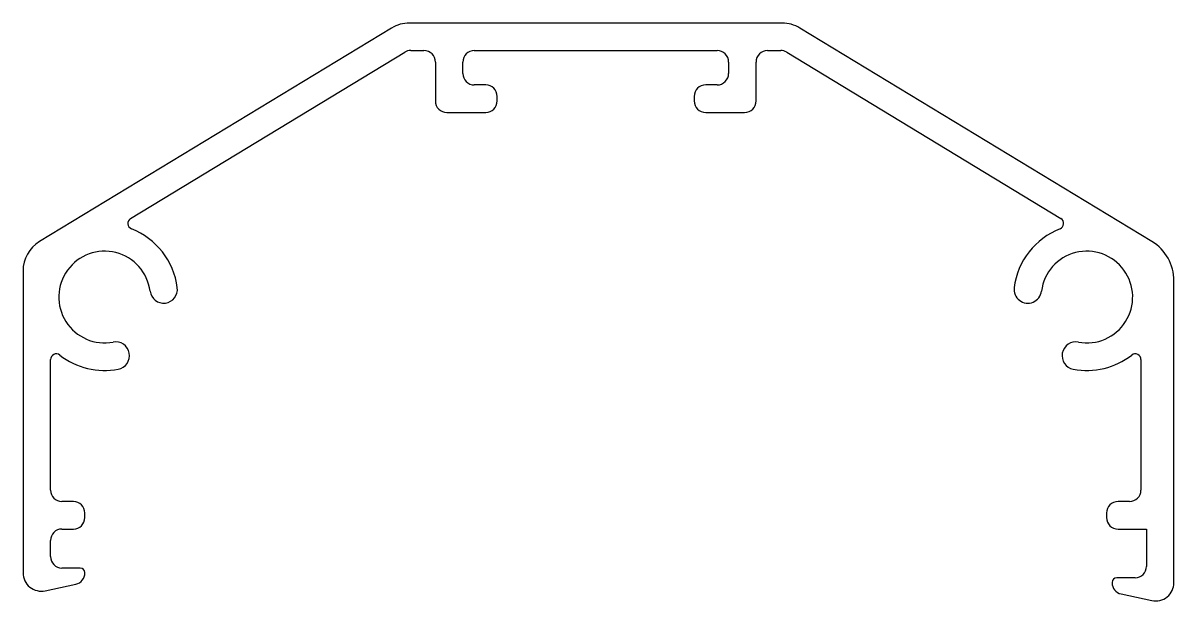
# Model space of a CAD drawing. Extents: x 2361 to 2411.2, y 1751.6 to 1776.8.
import ezdxf

# ---------------------------------------------------------------- set-up
doc = ezdxf.new("R2010")
doc.units = 0
doc.layers.get('0').update_dxf_attribs({"linetype": 'CONTINUOUS'})

msp = doc.modelspace()

# ---------------------------------------------------------------- linework, layer by layer
for p, q in [((2377.051, 1776.549), (2361.682, 1767.234)), ((2394.091, 1776.766), (2377.828, 1776.766)), ((2410.237, 1767.234), (2394.868, 1776.549)), ((2377.884, 1775.566), (2378.459, 1775.566)), ((2380.659, 1775.566), (2391.259, 1775.566)), ((2393.459, 1775.566), (2394.035, 1775.566)), ((2365.654, 1768.239), (2377.625, 1775.494)), ((2378.959, 1775.066), (2378.959, 1773.366)), ((2380.159, 1774.566), (2380.159, 1775.066)), ((2391.759, 1775.066), (2391.759, 1774.566)), ((2392.959, 1773.366), (2392.959, 1775.066)), ((2394.294, 1775.494), (2406.264, 1768.239)), ((2381.159, 1774.066), (2380.659, 1774.066)), ((2391.259, 1774.066), (2390.759, 1774.066)), ((2381.659, 1773.366), (2381.659, 1773.566)), ((2390.259, 1773.566), (2390.259, 1773.366)), ((2379.459, 1772.866), (2381.159, 1772.866)), ((2390.759, 1772.866), (2392.459, 1772.866)), ((2360.959, 1765.952), (2360.959, 1752.787)), ((2411.2, 1752.36), (2411.2, 1765.524)), ((2362.159, 1756.397), (2362.159, 1762.086)), ((2409.759, 1762.086), (2409.759, 1756.397)), ((2363.159, 1755.897), (2362.659, 1755.897)), ((2409.259, 1755.897), (2408.759, 1755.897)), ((2363.659, 1755.197), (2363.659, 1755.397)), ((2408.259, 1755.397), (2408.259, 1755.197)), ((2362.659, 1754.697), (2363.159, 1754.697)), ((2408.759, 1754.697), (2410, 1754.697)), ((2410, 1754.697), (2410, 1753.069)), ((2362.159, 1753.497), (2362.159, 1754.197)), ((2363.459, 1752.997), (2362.659, 1752.997)), ((2363.659, 1752.782), (2363.659, 1752.797)), ((2409.5, 1752.569), (2408.7, 1752.569)), ((2361.928, 1752.005), (2363.265, 1752.293)), ((2408.5, 1752.369), (2408.5, 1752.354)), ((2408.895, 1751.865), (2410.232, 1751.577))]:
    msp.add_line(p, q)
for centre, radius, start, end in [((2377.828, 1775.266), 1.5, 90, 121.2184), ((2394.091, 1775.266), 1.5, 58.7816, 90), ((2377.884, 1775.066), 0.5, 90, 121.2184), ((2378.459, 1775.066), 0.5, 0, 90), ((2380.659, 1775.066), 0.5, 90, 180), ((2391.259, 1775.066), 0.5, 0, 90), ((2393.459, 1775.066), 0.5, 90, 180), ((2394.035, 1775.066), 0.5, 58.7816, 90), ((2380.659, 1774.566), 0.5, 180, 270), ((2391.259, 1774.566), 0.5, 270, 0), ((2381.159, 1773.566), 0.5, 0, 90), ((2390.759, 1773.566), 0.5, 90, 180), ((2379.459, 1773.366), 0.5, 180, 270), ((2381.159, 1773.366), 0.5, 270, 360), ((2390.759, 1773.366), 0.5, 180, 270), ((2392.459, 1773.366), 0.5, 270, 0), ((2365.784, 1768.025), 0.25, 121.2184, 248.5218), ((2406.135, 1768.025), 0.25, 291.4782, 58.7816), ((2364.521, 1764.815), 3.2, 7.3932, 68.5218), ((2407.398, 1764.815), 3.2, 111.4782, 172.6068), ((2362.459, 1765.952), 1.5, 121.2184, 180), ((2409.2, 1765.524), 2, 0, 58.7816), ((2364.521, 1764.815), 2, 7.3932, 280.7085), ((2407.398, 1764.815), 2, 259.2915, 172.6068), ((2367.099, 1765.149), 0.6, 187.3932, 7.3932), ((2404.82, 1765.149), 0.6, 172.6068, 352.6068), ((2365.004, 1762.26), 0.6, 280.7085, 100.7085), ((2406.915, 1762.26), 0.6, 79.2915, 259.2915), ((2362.409, 1762.086), 0.25, 52.2684, 180), ((2364.521, 1764.815), 3.2, 232.2684, 280.7085), ((2407.398, 1764.815), 3.2, 259.2915, 307.7316), ((2409.509, 1762.086), 0.25, 0, 127.7316), ((2362.659, 1756.397), 0.5, 180, 270), ((2409.259, 1756.397), 0.5, 270, 0), ((2363.159, 1755.397), 0.5, 0, 90), ((2408.759, 1755.397), 0.5, 90, 180), ((2363.159, 1755.197), 0.5, 270, 0), ((2408.759, 1755.197), 0.5, 180, 270), ((2362.659, 1754.197), 0.5, 90, 180), ((2362.659, 1753.497), 0.5, 180, 270), ((2363.459, 1752.797), 0.2, 0, 90), ((2409.5, 1753.069), 0.5, 270, 0), ((2361.759, 1752.787), 0.8, 180, 282.1495), ((2363.159, 1752.782), 0.5, 282.1495, 360), ((2408.7, 1752.369), 0.2, 90, 180), ((2409, 1752.354), 0.5, 180, 257.8505), ((2410.4, 1752.36), 0.8, 257.8505, 0)]:
    msp.add_arc(centre, radius, start, end)

doc.saveas('drawing.dxf')
